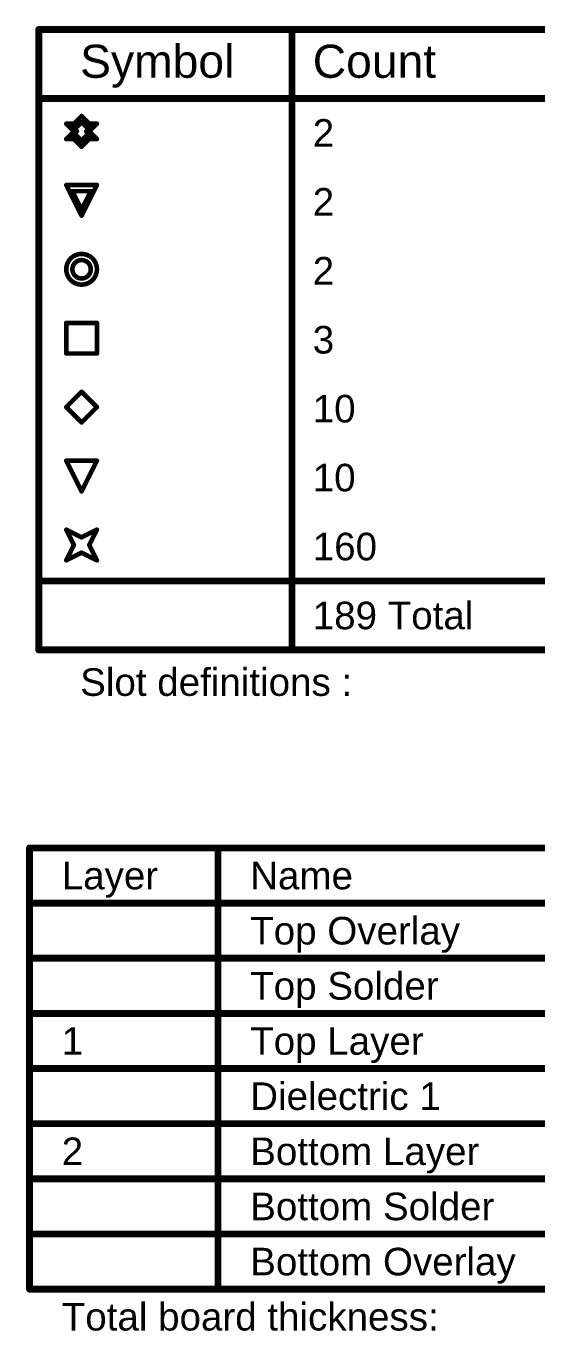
# Model space of a CAD drawing. Header units: millimetres. Extents: x -2 to 282, y -53 to 22.
# Drawn here: x 90.4 to 118.6, y -50 to 22.1 of the extents above; entities that cross this region are included whole.
import ezdxf

# ---------------------------------------------------------------- set-up
doc = ezdxf.new("R2010")
doc.units = ezdxf.units.MM
doc.layers.add('DrillDrawing', color=1, linetype='Continuous')
doc.layers.add('Mechanical3', color=76, linetype='Continuous')
doc.styles.add('Arial', font='', dxfattribs={"height": 0.2})
doc.styles.get('Arial').set_extended_font_data('Arial')

msp = doc.modelspace()

# ---------------------------------------------------------------- linework, layer by layer
at = {"layer": 'DrillDrawing'}
for points, const_width in [([(91.088, 21.92), (281.586, 21.92)], 0.381), ([(91.088, -12.37), (91.088, 21.92)], 0.381), ([(105.08, -12.37), (105.08, 21.92)], 0.381), ([(91.088, 18.11), (281.586, 18.11)], 0.381), ([(92.606, 16.713), (93.03, 16.29)], 0.254), ([(92.606, 16.713), (93.03, 16.713)], 0.254), ([(92.945, 16.544), (93.199, 16.29)], 0.254), ([(92.945, 16.544), (93.199, 16.544)], 0.254), ([(93.03, 16.713), (93.453, 17.137)], 0.254), ([(93.199, 16.544), (93.453, 16.798)], 0.254), ([(93.453, 17.137), (93.876, 16.713)], 0.254), ([(93.453, 16.798), (93.707, 16.544)], 0.254), ([(93.707, 16.544), (93.961, 16.544)], 0.254), ([(93.707, 16.29), (93.961, 16.544)], 0.254), ([(93.876, 16.713), (94.3, 16.713)], 0.254), ([(93.876, 16.29), (94.3, 16.713)], 0.254), ([(92.606, 15.867), (93.03, 16.29)], 0.254), ([(92.606, 15.867), (93.03, 15.867)], 0.254), ([(92.945, 16.036), (93.199, 16.29)], 0.254), ([(92.945, 16.036), (93.199, 16.036)], 0.254), ([(93.03, 15.867), (93.453, 15.443)], 0.254), ([(93.199, 16.036), (93.453, 15.782)], 0.254), ([(93.453, 15.782), (93.707, 16.036)], 0.254), ([(93.453, 15.443), (93.876, 15.867)], 0.254), ([(93.707, 16.29), (93.961, 16.036)], 0.254), ([(93.707, 16.036), (93.961, 16.036)], 0.254), ([(93.876, 16.29), (94.3, 15.867)], 0.254), ([(93.876, 15.867), (94.3, 15.867)], 0.254), ([(92.606, 13.327), (94.3, 13.327)], 0.254), ([(92.606, 13.327), (93.453, 11.633)], 0.254), ([(92.945, 12.988), (93.961, 12.988)], 0.254), ([(92.945, 12.988), (93.453, 11.972)], 0.254), ([(93.453, 11.633), (94.3, 13.327)], 0.254), ([(93.453, 11.972), (93.961, 12.988)], 0.254), ([(92.606, 5.707), (94.3, 5.707)], 0.254), ([(92.606, 4.013), (92.606, 5.707)], 0.254), ([(94.3, 4.013), (94.3, 5.707)], 0.254), ([(92.606, 4.013), (94.3, 4.013)], 0.254), ([(92.606, 1.05), (93.453, 1.897)], 0.254), ([(93.453, 1.897), (94.3, 1.05)], 0.254), ([(92.606, 1.05), (93.453, 0.203)], 0.254), ([(93.453, 0.203), (94.3, 1.05)], 0.254), ([(92.606, -1.913), (94.3, -1.913)], 0.254), ([(92.606, -1.913), (93.453, -3.607)], 0.254), ([(93.453, -3.607), (94.3, -1.913)], 0.254), ([(92.606, -5.723), (93.453, -6.147)], 0.254), ([(92.606, -5.723), (93.03, -6.57)], 0.254), ([(93.453, -6.147), (94.3, -5.723)], 0.254), ([(93.876, -6.57), (94.3, -5.723)], 0.254), ([(92.606, -7.417), (93.03, -6.57)], 0.254), ([(93.876, -6.57), (94.3, -7.417)], 0.254), ([(92.606, -7.417), (93.453, -6.993)], 0.254), ([(93.453, -6.993), (94.3, -7.417)], 0.254), ([(91.088, -8.56), (281.586, -8.56)], 0.381), ([(91.088, -12.37), (281.586, -12.37)], 0.381)]:
    msp.add_lwpolyline(points, dxfattribs=dict(at, const_width=const_width))
for points, const_width in [([(90.992, 21.92, 1), (91.183, 21.92, 1)], 0.191), ([(90.992, 21.92, 1), (91.183, 21.92, 1)], 0.191), ([(104.985, 21.92, 1), (105.175, 21.92, 1)], 0.191), ([(90.992, 18.11, 1), (91.183, 18.11, 1)], 0.191), ([(92.543, 16.713, 1), (92.67, 16.713, 1)], 0.127), ([(92.543, 16.713, 1), (92.67, 16.713, 1)], 0.127), ([(92.881, 16.544, 1), (93.008, 16.544, 1)], 0.127), ([(92.881, 16.544, 1), (93.008, 16.544, 1)], 0.127), ([(92.966, 16.713, 1), (93.093, 16.713, 1)], 0.127), ([(92.966, 16.713, 1), (93.093, 16.713, 1)], 0.127), ([(93.135, 16.544, 1), (93.262, 16.544, 1)], 0.127), ([(93.135, 16.544, 1), (93.262, 16.544, 1)], 0.127), ([(93.389, 17.137, 1), (93.516, 17.137, 1)], 0.127), ([(93.389, 17.137, 1), (93.516, 17.137, 1)], 0.127), ([(93.389, 16.798, 1), (93.516, 16.798, 1)], 0.127), ([(93.389, 16.798, 1), (93.516, 16.798, 1)], 0.127), ([(93.643, 16.544, 1), (93.77, 16.544, 1)], 0.127), ([(93.643, 16.544, 1), (93.77, 16.544, 1)], 0.127), ([(93.813, 16.713, 1), (93.94, 16.713, 1)], 0.127), ([(93.813, 16.713, 1), (93.94, 16.713, 1)], 0.127), ([(93.897, 16.544, 1), (94.024, 16.544, 1)], 0.127), ([(93.897, 16.544, 1), (94.024, 16.544, 1)], 0.127), ([(94.236, 16.713, 1), (94.363, 16.713, 1)], 0.127), ([(94.236, 16.713, 1), (94.363, 16.713, 1)], 0.127), ([(92.543, 15.867, 1), (92.67, 15.867, 1)], 0.127), ([(92.543, 15.867, 1), (92.67, 15.867, 1)], 0.127), ([(92.881, 16.036, 1), (93.008, 16.036, 1)], 0.127), ([(92.881, 16.036, 1), (93.008, 16.036, 1)], 0.127), ([(92.966, 16.29, 1), (93.093, 16.29, 1)], 0.127), ([(92.966, 16.29, 1), (93.093, 16.29, 1)], 0.127), ([(92.966, 15.867, 1), (93.093, 15.867, 1)], 0.127), ([(92.966, 15.867, 1), (93.093, 15.867, 1)], 0.127), ([(93.135, 16.29, 1), (93.262, 16.29, 1)], 0.127), ([(93.135, 16.29, 1), (93.262, 16.29, 1)], 0.127), ([(93.135, 16.036, 1), (93.262, 16.036, 1)], 0.127), ([(93.135, 16.036, 1), (93.262, 16.036, 1)], 0.127), ([(93.389, 15.782, 1), (93.516, 15.782, 1)], 0.127), ([(93.389, 15.782, 1), (93.516, 15.782, 1)], 0.127), ([(93.643, 16.29, 1), (93.77, 16.29, 1)], 0.127), ([(93.643, 16.29, 1), (93.77, 16.29, 1)], 0.127), ([(93.643, 16.036, 1), (93.77, 16.036, 1)], 0.127), ([(93.643, 16.036, 1), (93.77, 16.036, 1)], 0.127), ([(93.813, 16.29, 1), (93.94, 16.29, 1)], 0.127), ([(93.813, 16.29, 1), (93.94, 16.29, 1)], 0.127), ([(93.813, 15.867, 1), (93.94, 15.867, 1)], 0.127), ([(93.813, 15.867, 1), (93.94, 15.867, 1)], 0.127), ([(93.897, 16.036, 1), (94.024, 16.036, 1)], 0.127), ([(93.897, 16.036, 1), (94.024, 16.036, 1)], 0.127), ([(94.236, 15.867, 1), (94.363, 15.867, 1)], 0.127), ([(94.236, 15.867, 1), (94.363, 15.867, 1)], 0.127), ([(93.389, 15.443, 1), (93.516, 15.443, 1)], 0.127), ([(93.389, 15.443, 1), (93.516, 15.443, 1)], 0.127), ([(92.543, 13.327, 1), (92.67, 13.327, 1)], 0.127), ([(92.543, 13.327, 1), (92.67, 13.327, 1)], 0.127), ([(92.881, 12.988, 1), (93.008, 12.988, 1)], 0.127), ([(92.881, 12.988, 1), (93.008, 12.988, 1)], 0.127), ([(93.897, 12.988, 1), (94.024, 12.988, 1)], 0.127), ([(93.897, 12.988, 1), (94.024, 12.988, 1)], 0.127), ([(94.236, 13.327, 1), (94.363, 13.327, 1)], 0.127), ([(94.236, 13.327, 1), (94.363, 13.327, 1)], 0.127), ([(93.389, 11.972, 1), (93.516, 11.972, 1)], 0.127), ([(93.389, 11.972, 1), (93.516, 11.972, 1)], 0.127), ([(93.389, 11.633, 1), (93.516, 11.633, 1)], 0.127), ([(93.389, 11.633, 1), (93.516, 11.633, 1)], 0.127), ([(94.3, 8.67, 1), (92.606, 8.67, 1)], 0.254), ([(92.543, 8.67, 1), (92.67, 8.67, 1)], 0.127), ([(93.961, 8.67, 1), (92.945, 8.67, 1)], 0.254), ([(92.881, 8.67, 1), (93.008, 8.67, 1)], 0.127), ([(93.897, 8.67, 1), (94.024, 8.67, 1)], 0.127), ([(94.236, 8.67, 1), (94.363, 8.67, 1)], 0.127), ([(92.543, 5.707, 1), (92.67, 5.707, 1)], 0.127), ([(92.543, 5.707, 1), (92.67, 5.707, 1)], 0.127), ([(94.236, 5.707, 1), (94.363, 5.707, 1)], 0.127), ([(94.236, 5.707, 1), (94.363, 5.707, 1)], 0.127), ([(92.543, 4.013, 1), (92.67, 4.013, 1)], 0.127), ([(92.543, 4.013, 1), (92.67, 4.013, 1)], 0.127), ([(94.236, 4.013, 1), (94.363, 4.013, 1)], 0.127), ([(94.236, 4.013, 1), (94.363, 4.013, 1)], 0.127), ([(93.389, 1.897, 1), (93.516, 1.897, 1)], 0.127), ([(93.389, 1.897, 1), (93.516, 1.897, 1)], 0.127), ([(92.543, 1.05, 1), (92.67, 1.05, 1)], 0.127), ([(92.543, 1.05, 1), (92.67, 1.05, 1)], 0.127), ([(94.236, 1.05, 1), (94.363, 1.05, 1)], 0.127), ([(94.236, 1.05, 1), (94.363, 1.05, 1)], 0.127), ([(93.389, 0.203, 1), (93.516, 0.203, 1)], 0.127), ([(93.389, 0.203, 1), (93.516, 0.203, 1)], 0.127), ([(92.543, -1.913, 1), (92.67, -1.913, 1)], 0.127), ([(92.543, -1.913, 1), (92.67, -1.913, 1)], 0.127), ([(94.236, -1.913, 1), (94.363, -1.913, 1)], 0.127), ([(94.236, -1.913, 1), (94.363, -1.913, 1)], 0.127), ([(93.389, -3.607, 1), (93.516, -3.607, 1)], 0.127), ([(93.389, -3.607, 1), (93.516, -3.607, 1)], 0.127), ([(92.543, -5.723, 1), (92.67, -5.723, 1)], 0.127), ([(92.543, -5.723, 1), (92.67, -5.723, 1)], 0.127), ([(94.236, -5.723, 1), (94.363, -5.723, 1)], 0.127), ([(94.236, -5.723, 1), (94.363, -5.723, 1)], 0.127), ([(92.966, -6.57, 1), (93.093, -6.57, 1)], 0.127), ([(92.966, -6.57, 1), (93.093, -6.57, 1)], 0.127), ([(93.389, -6.147, 1), (93.516, -6.147, 1)], 0.127), ([(93.389, -6.147, 1), (93.516, -6.147, 1)], 0.127), ([(93.813, -6.57, 1), (93.94, -6.57, 1)], 0.127), ([(93.813, -6.57, 1), (93.94, -6.57, 1)], 0.127), ([(93.389, -6.993, 1), (93.516, -6.993, 1)], 0.127), ([(93.389, -6.993, 1), (93.516, -6.993, 1)], 0.127), ([(92.543, -7.417, 1), (92.67, -7.417, 1)], 0.127), ([(92.543, -7.417, 1), (92.67, -7.417, 1)], 0.127), ([(94.236, -7.417, 1), (94.363, -7.417, 1)], 0.127), ([(94.236, -7.417, 1), (94.363, -7.417, 1)], 0.127), ([(90.992, -8.56, 1), (91.183, -8.56, 1)], 0.191), ([(90.992, -12.37, 1), (91.183, -12.37, 1)], 0.191), ([(90.992, -12.37, 1), (91.183, -12.37, 1)], 0.191), ([(104.985, -12.37, 1), (105.175, -12.37, 1)], 0.191)]:
    msp.add_lwpolyline(points, format="xyb", close=True, dxfattribs=dict(at, const_width=const_width))
at = {"layer": 'Mechanical3', "const_width": 0.381}
for points in [[(90.579, -23.317), (205.864, -23.317)], [(90.579, -47.701), (90.579, -23.317)], [(100.99, -47.701), (100.99, -23.317)], [(90.579, -26.365), (205.864, -26.365)], [(90.579, -29.413), (100.99, -29.413)], [(100.99, -29.413), (124.606, -29.413)], [(90.579, -32.461), (100.99, -32.461)], [(100.99, -32.461), (124.606, -32.461)], [(90.579, -35.509), (100.99, -35.509)], [(100.99, -35.509), (124.606, -35.509)], [(90.579, -38.557), (100.99, -38.557)], [(100.99, -38.557), (124.606, -38.557)], [(90.579, -41.605), (100.99, -41.605)], [(100.99, -41.605), (124.606, -41.605)], [(90.579, -44.653), (100.99, -44.653)], [(100.99, -44.653), (124.606, -44.653)], [(90.579, -47.701), (100.99, -47.701)], [(100.99, -47.701), (124.606, -47.701)]]:
    msp.add_lwpolyline(points, dxfattribs=at)
at = {"layer": 'Mechanical3', "const_width": 0.191}
for points in [[(90.483, -23.317, 1), (90.674, -23.317, 1)], [(90.483, -23.317, 1), (90.674, -23.317, 1)], [(100.895, -23.317, 1), (101.086, -23.317, 1)], [(90.483, -26.365, 1), (90.674, -26.365, 1)], [(90.483, -29.413, 1), (90.674, -29.413, 1)], [(100.895, -29.413, 1), (101.086, -29.413, 1)], [(100.895, -29.413, 1), (101.086, -29.413, 1)], [(90.483, -32.461, 1), (90.674, -32.461, 1)], [(100.895, -32.461, 1), (101.086, -32.461, 1)], [(100.895, -32.461, 1), (101.086, -32.461, 1)], [(90.483, -35.509, 1), (90.674, -35.509, 1)], [(100.895, -35.509, 1), (101.086, -35.509, 1)], [(100.895, -35.509, 1), (101.086, -35.509, 1)], [(90.483, -38.557, 1), (90.674, -38.557, 1)], [(100.895, -38.557, 1), (101.086, -38.557, 1)], [(100.895, -38.557, 1), (101.086, -38.557, 1)], [(90.483, -41.605, 1), (90.674, -41.605, 1)], [(100.895, -41.605, 1), (101.086, -41.605, 1)], [(100.895, -41.605, 1), (101.086, -41.605, 1)], [(90.483, -44.653, 1), (90.674, -44.653, 1)], [(100.895, -44.653, 1), (101.086, -44.653, 1)], [(100.895, -44.653, 1), (101.086, -44.653, 1)], [(90.483, -47.701, 1), (90.674, -47.701, 1)], [(90.483, -47.701, 1), (90.674, -47.701, 1)], [(100.895, -47.701, 1), (101.086, -47.701, 1)], [(100.895, -47.701, 1), (101.086, -47.701, 1)], [(100.895, -47.701, 1), (101.086, -47.701, 1)]]:
    msp.add_lwpolyline(points, format="xyb", close=True, dxfattribs=at)

# ---------------------------------------------------------------- texts
at = {"layer": 'DrillDrawing', "style": 'Arial'}
for s, height, p in [('Symbol', 1.8288, (93.374, 19.253)), ('Count', 1.8288, (106.223, 19.253)), ('2', 1.524, (106.223, 15.443)), ('2', 1.524, (106.223, 11.633)), ('2', 1.524, (106.223, 7.823)), ('3', 1.524, (106.223, 4.013)), ('10', 1.524, (106.223, 0.203)), ('10', 1.524, (106.223, -3.607)), ('160', 1.524, (106.223, -7.417)), ('189 Total', 1.524, (106.223, -11.227)), ('Slot definitions :', 1.524, (93.374, -14.909))]:
    msp.add_text(s, height=height, dxfattribs=at).set_placement(p)
at = {"layer": 'Mechanical3', "style": 'Arial'}
for s, p in [('Layer', (92.357, -25.603)), ('Name', (102.768, -25.603)), ('Top Overlay', (102.768, -28.651)), ('Top Solder', (102.768, -31.699)), ('1', (92.357, -34.747)), ('Top Layer', (102.768, -34.747)), ('Dielectric 1', (102.768, -37.795)), ('2', (92.357, -40.843)), ('Bottom Layer', (102.768, -40.843)), ('Bottom Solder', (102.768, -43.891)), ('Bottom Overlay', (102.768, -46.939)), ('Total board thickness:', (92.357, -49.987))]:
    msp.add_text(s, height=1.524, dxfattribs=at).set_placement(p)

doc.saveas('drawing.dxf')
